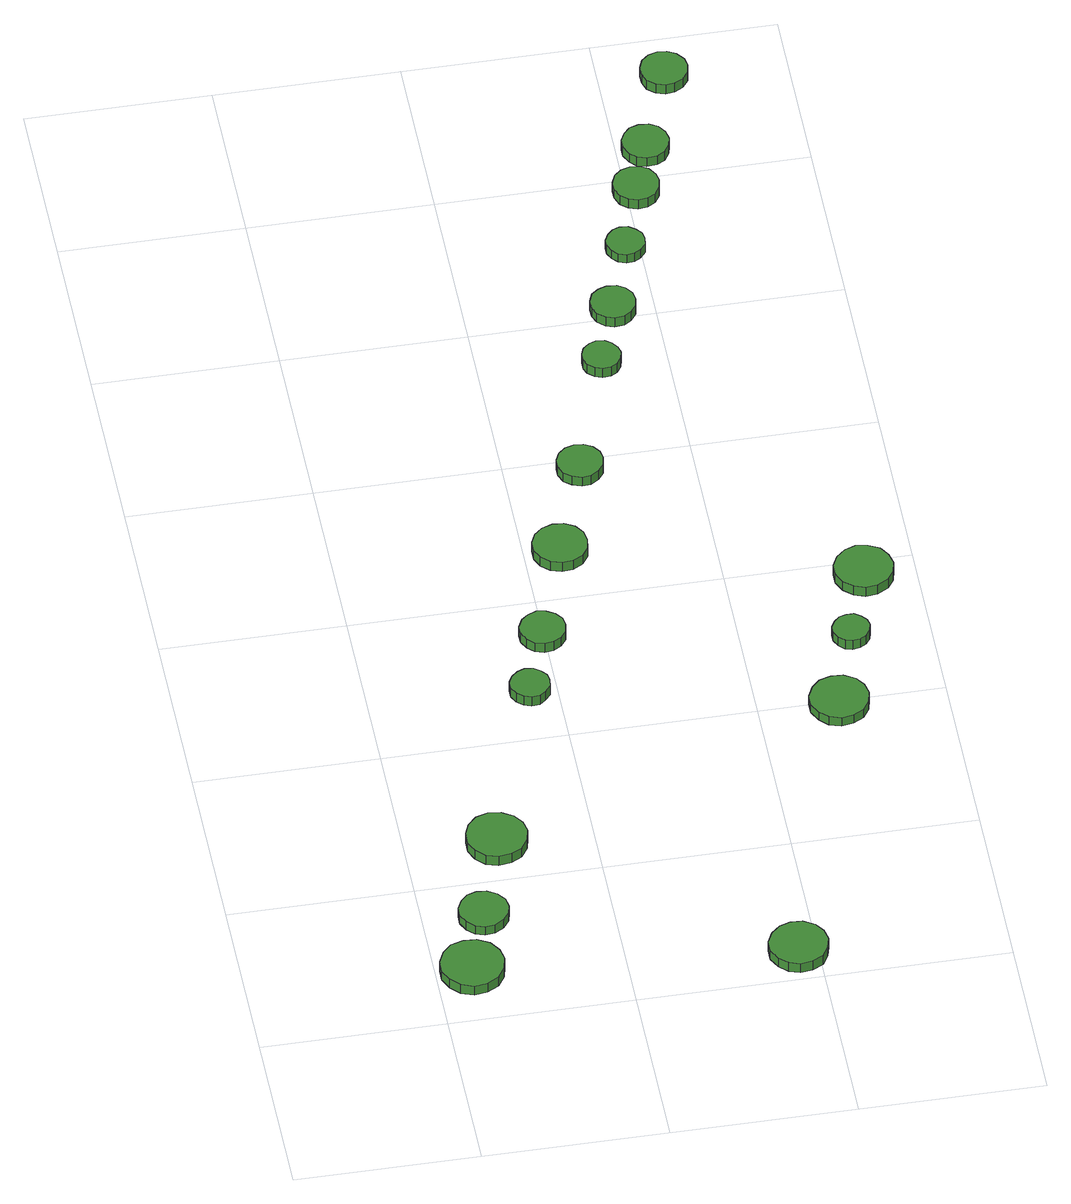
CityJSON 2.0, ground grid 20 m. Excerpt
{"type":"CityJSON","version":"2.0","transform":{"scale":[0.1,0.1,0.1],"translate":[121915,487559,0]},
"CityObjects":{
"tree1":{"type":"SolitaryVegetationObject","attributes":{"function":"something"},"geometry":[{"type":"MultiSurface","lod":"1","boundaries":[[[0,1,2,3,4,5,6,7,8,9,10,11,12,13,14]],[[15,16,17,18,19,20,21,22,23,24,25,26,27,28,29]],[[0,29,28,1]],[[1,28,27,2]],[[2,27,26,3]],[[3,26,25,4]],[[4,25,24,5]],[[5,24,23,6]],[[6,23,22,7]],[[7,22,21,8]],[[8,21,20,9]],[[9,20,19,10]],[[10,19,18,11]],[[11,18,17,12]],[[12,17,16,13]],[[13,16,15,14]],[[14,15,29,0]]]}]},
"tree2":{"type":"SolitaryVegetationObject","attributes":{"function":"something"},"geometry":[{"type":"MultiSurface","lod":"1","boundaries":[[[30,31,32,33,34,35,36,37,38,39,40,41,42,43,44]],[[45,46,47,48,49,50,51,52,53,54,55,56,57,58,59]],[[30,59,58,31]],[[31,58,57,32]],[[32,57,56,33]],[[33,56,55,34]],[[34,55,54,35]],[[35,54,53,36]],[[36,53,52,37]],[[37,52,51,38]],[[38,51,50,39]],[[39,50,49,40]],[[40,49,48,41]],[[41,48,47,42]],[[42,47,46,43]],[[43,46,45,44]],[[44,45,59,30]]]}]},
"tree3":{"type":"SolitaryVegetationObject","attributes":{"function":"something"},"geometry":[{"type":"MultiSurface","lod":"1","boundaries":[[[60,61,62,63,64,65,66,67,68,69,70,71,72,73,74]],[[75,76,77,78,79,80,81,82,83,84,85,86,87,88,89]],[[60,89,88,61]],[[61,88,87,62]],[[62,87,86,63]],[[63,86,85,64]],[[64,85,84,65]],[[65,84,83,66]],[[66,83,82,67]],[[67,82,81,68]],[[68,81,80,69]],[[69,80,79,70]],[[70,79,78,71]],[[71,78,77,72]],[[72,77,76,73]],[[73,76,75,74]],[[74,75,89,60]]]}]},
"tree4":{"type":"SolitaryVegetationObject","attributes":{"function":"something"},"geometry":[{"type":"MultiSurface","lod":"1","boundaries":[[[90,91,92,93,94,95,96,97,98,99,100,101,102,103,104]],[[105,106,107,108,109,110,111,112,113,114,115,116,117,118,119]],[[90,119,118,91]],[[91,118,117,92]],[[92,117,116,93]],[[93,116,115,94]],[[94,115,114,95]],[[95,114,113,96]],[[96,113,112,97]],[[97,112,111,98]],[[98,111,110,99]],[[99,110,109,100]],[[100,109,108,101]],[[101,108,107,102]],[[102,107,106,103]],[[103,106,105,104]],[[104,105,119,90]]]}]},
"tree5":{"type":"SolitaryVegetationObject","attributes":{"function":"something"},"geometry":[{"type":"MultiSurface","lod":"1","boundaries":[[[120,121,122,123,124,125,126,127,128,129,130,131,132,133,134]],[[135,136,137,138,139,140,141,142,143,144,145,146,147,148,149]],[[120,149,148,121]],[[121,148,147,122]],[[122,147,146,123]],[[123,146,145,124]],[[124,145,144,125]],[[125,144,143,126]],[[126,143,142,127]],[[127,142,141,128]],[[128,141,140,129]],[[129,140,139,130]],[[130,139,138,131]],[[131,138,137,132]],[[132,137,136,133]],[[133,136,135,134]],[[134,135,149,120]]]}]},
"tree6":{"type":"SolitaryVegetationObject","attributes":{"function":"something"},"geometry":[{"type":"MultiSurface","lod":"1","boundaries":[[[150,151,152,153,154,155,156,157,158,159,160,161,162,163,164]],[[165,166,167,168,169,170,171,172,173,174,175,176,177,178,179]],[[150,179,178,151]],[[151,178,177,152]],[[152,177,176,153]],[[153,176,175,154]],[[154,175,174,155]],[[155,174,173,156]],[[156,173,172,157]],[[157,172,171,158]],[[158,171,170,159]],[[159,170,169,160]],[[160,169,168,161]],[[161,168,167,162]],[[162,167,166,163]],[[163,166,165,164]],[[164,165,179,150]]]}]},
"tree7":{"type":"SolitaryVegetationObject","attributes":{"function":"something"},"geometry":[{"type":"MultiSurface","lod":"1","boundaries":[[[180,181,182,183,184,185,186,187,188,189,190,191,192,193,194]],[[195,196,197,198,199,200,201,202,203,204,205,206,207,208,209]],[[180,209,208,181]],[[181,208,207,182]],[[182,207,206,183]],[[183,206,205,184]],[[184,205,204,185]],[[185,204,203,186]],[[186,203,202,187]],[[187,202,201,188]],[[188,201,200,189]],[[189,200,199,190]],[[190,199,198,191]],[[191,198,197,192]],[[192,197,196,193]],[[193,196,195,194]],[[194,195,209,180]]]}]},
"tree8":{"type":"SolitaryVegetationObject","attributes":{"function":"something"},"geometry":[{"type":"MultiSurface","lod":"1","boundaries":[[[210,211,212,213,214,215,216,217,218,219,220,221,222,223,224]],[[225,226,227,228,229,230,231,232,233,234,235,236,237,238,239]],[[210,239,238,211]],[[211,238,237,212]],[[212,237,236,213]],[[213,236,235,214]],[[214,235,234,215]],[[215,234,233,216]],[[216,233,232,217]],[[217,232,231,218]],[[218,231,230,219]],[[219,230,229,220]],[[220,229,228,221]],[[221,228,227,222]],[[222,227,226,223]],[[223,226,225,224]],[[224,225,239,210]]]}]},
"tree9":{"type":"SolitaryVegetationObject","attributes":{"function":"something"},"geometry":[{"type":"MultiSurface","lod":"1","boundaries":[[[240,241,242,243,244,245,246,247,248,249,250,251,252,253,254]],[[255,256,257,258,259,260,261,262,263,264,265,266,267,268,269]],[[240,269,268,241]],[[241,268,267,242]],[[242,267,266,243]],[[243,266,265,244]],[[244,265,264,245]],[[245,264,263,246]],[[246,263,262,247]],[[247,262,261,248]],[[248,261,260,249]],[[249,260,259,250]],[[250,259,258,251]],[[251,258,257,252]],[[252,257,256,253]],[[253,256,255,254]],[[254,255,269,240]]]}]},
"tree10":{"type":"SolitaryVegetationObject","attributes":{"function":"something"},"geometry":[{"type":"MultiSurface","lod":"1","boundaries":[[[270,271,272,273,274,275,276,277,278,279,280,281,282,283,284]],[[285,286,287,288,289,290,291,292,293,294,295,296,297,298,299]],[[270,299,298,271]],[[271,298,297,272]],[[272,297,296,273]],[[273,296,295,274]],[[274,295,294,275]],[[275,294,293,276]],[[276,293,292,277]],[[277,292,291,278]],[[278,291,290,279]],[[279,290,289,280]],[[280,289,288,281]],[[281,288,287,282]],[[282,287,286,283]],[[283,286,285,284]],[[284,285,299,270]]]}]},
"tree11":{"type":"SolitaryVegetationObject","attributes":{"function":"something"},"geometry":[{"type":"MultiSurface","lod":"1","boundaries":[[[300,301,302,303,304,305,306,307,308,309,310,311,312,313,314]],[[315,316,317,318,319,320,321,322,323,324,325,326,327,328,329]],[[300,329,328,301]],[[301,328,327,302]],[[302,327,326,303]],[[303,326,325,304]],[[304,325,324,305]],[[305,324,323,306]],[[306,323,322,307]],[[307,322,321,308]],[[308,321,320,309]],[[309,320,319,310]],[[310,319,318,311]],[[311,318,317,312]],[[312,317,316,313]],[[313,316,315,314]],[[314,315,329,300]]]}]},
"tree12":{"type":"SolitaryVegetationObject","attributes":{"function":"something"},"geometry":[{"type":"MultiSurface","lod":"1","boundaries":[[[330,331,332,333,334,335,336,337,338,339,340,341,342,343,344]],[[345,346,347,348,349,350,351,352,353,354,355,356,357,358,359]],[[330,359,358,331]],[[331,358,357,332]],[[332,357,356,333]],[[333,356,355,334]],[[334,355,354,335]],[[335,354,353,336]],[[336,353,352,337]],[[337,352,351,338]],[[338,351,350,339]],[[339,350,349,340]],[[340,349,348,341]],[[341,348,347,342]],[[342,347,346,343]],[[343,346,345,344]],[[344,345,359,330]]]}]},
"tree13":{"type":"SolitaryVegetationObject","attributes":{"function":"something"},"geometry":[{"type":"MultiSurface","lod":"1","boundaries":[[[360,361,362,363,364,365,366,367,368,369,370,371,372,373,374]],[[375,376,377,378,379,380,381,382,383,384,385,386,387,388,389]],[[360,389,388,361]],[[361,388,387,362]],[[362,387,386,363]],[[363,386,385,364]],[[364,385,384,365]],[[365,384,383,366]],[[366,383,382,367]],[[367,382,381,368]],[[368,381,380,369]],[[369,380,379,370]],[[370,379,378,371]],[[371,378,377,372]],[[372,377,376,373]],[[373,376,375,374]],[[374,375,389,360]]]}]},
"tree14":{"type":"SolitaryVegetationObject","attributes":{"function":"something"},"geometry":[{"type":"MultiSurface","lod":"1","boundaries":[[[390,391,392,393,394,395,396,397,398,399,400,401,402,403,404]],[[405,406,407,408,409,410,411,412,413,414,415,416,417,418,419]],[[390,419,418,391]],[[391,418,417,392]],[[392,417,416,393]],[[393,416,415,394]],[[394,415,414,395]],[[395,414,413,396]],[[396,413,412,397]],[[397,412,411,398]],[[398,411,410,399]],[[399,410,409,400]],[[400,409,408,401]],[[401,408,407,402]],[[402,407,406,403]],[[403,406,405,404]],[[404,405,419,390]]]}]},
"tree15":{"type":"SolitaryVegetationObject","attributes":{"function":"something"},"geometry":[{"type":"MultiSurface","lod":"1","boundaries":[[[420,421,422,423,424,425,426,427,428,429,430,431,432,433,434]],[[435,436,437,438,439,440,441,442,443,444,445,446,447,448,449]],[[420,449,448,421]],[[421,448,447,422]],[[422,447,446,423]],[[423,446,445,424]],[[424,445,444,425]],[[425,444,443,426]],[[426,443,442,427]],[[427,442,441,428]],[[428,441,440,429]],[[429,440,439,430]],[[430,439,438,431]],[[431,438,437,432]],[[432,437,436,433]],[[433,436,435,434]],[[434,435,449,420]]]}]},
"tree16":{"type":"SolitaryVegetationObject","attributes":{"function":"something"},"geometry":[{"type":"MultiSurface","lod":"1","boundaries":[[[450,451,452,453,454,455,456,457,458,459,460,461,462,463,464]],[[465,466,467,468,469,470,471,472,473,474,475,476,477,478,479]],[[450,479,478,451]],[[451,478,477,452]],[[452,477,476,453]],[[453,476,475,454]],[[454,475,474,455]],[[455,474,473,456]],[[456,473,472,457]],[[457,472,471,458]],[[458,471,470,459]],[[459,470,469,460]],[[460,469,468,461]],[[461,468,467,462]],[[462,467,466,463]],[[463,466,465,464]],[[464,465,479,450]]]}]},
"tree17":{"type":"SolitaryVegetationObject","attributes":{"function":"something"},"geometry":[{"type":"MultiSurface","lod":"1","boundaries":[[[480,481,482,483,484,485,486,487,488,489,490,491,492,493,494]],[[495,496,497,498,499,500,501,502,503,504,505,506,507,508,509]],[[480,509,508,481]],[[481,508,507,482]],[[482,507,506,483]],[[483,506,505,484]],[[484,505,504,485]],[[485,504,503,486]],[[486,503,502,487]],[[487,502,501,488]],[[488,501,500,489]],[[489,500,499,490]],[[490,499,498,491]],[[491,498,497,492]],[[492,497,496,493]],[[493,496,495,494]],[[494,495,509,480]]]}]}
},
"vertices":[
[73,71,16],[70,85,16],[62,97,16],[49,104,16],[35,105,16],[21,101,16],[11,91,16],[5,78,16],[5,64,16],[11,51,16],[21,41,16],[35,36,16],[49,38,16],[62,45,16],[70,57,16],[70,57,3],[62,45,3],[49,38,3],[35,36,3],[21,41,3],[11,51,3],[5,64,3],[5,78,3],[11,91,3],[21,101,3],[35,105,3],[49,104,3],[62,97,3],[70,85,3],[73,71,3],
[91,147,16],[89,158,16],[82,167,16],[72,173,16],[61,174,16],[51,171,16],[43,163,16],[38,153,16],[38,142,16],[43,132,16],[51,124,16],[61,121,16],[72,122,16],[82,128,16],[89,137,16],[89,137,4],[82,128,4],[72,122,4],[61,121,4],[51,124,4],[43,132,4],[38,142,4],[38,153,4],[43,163,4],[51,171,4],[61,174,4],[72,173,4],[82,167,4],[89,158,4],[91,147,4],
[130,253,17],[127,266,17],[119,277,17],[107,284,17],[93,286,17],[80,282,17],[70,272,17],[65,260,17],[65,246,17],[70,234,17],[80,224,17],[93,220,17],[107,222,17],[119,228,17],[127,240,17],[127,240,4],[119,228,4],[107,222,4],[93,220,4],[80,224,4],[70,234,4],[65,246,4],[65,260,4],[70,272,4],[80,282,4],[93,286,4],[107,284,4],[119,277,4],[127,266,4],[130,253,4],
[192,471,15],[191,479,15],[185,486,15],[178,491,15],[169,492,15],[161,489,15],[154,483,15],[150,475,15],[150,466,15],[154,458,15],[161,452,15],[169,449,15],[178,450,15],[185,455,15],[191,462,15],[191,462,2],[185,455,2],[178,450,2],[169,449,2],[161,452,2],[154,458,2],[150,466,2],[150,475,2],[154,483,2],[161,489,2],[169,492,2],[178,491,2],[185,486,2],[191,479,2],[192,471,2],
[223,548,16],[221,558,16],[215,566,16],[206,571,16],[196,573,16],[186,569,16],[179,563,16],[174,553,16],[174,543,16],[179,534,16],[186,527,16],[196,524,16],[206,525,16],[215,530,16],[221,538,16],[221,538,3],[215,530,3],[206,525,3],[196,524,3],[186,527,3],[179,534,3],[174,543,3],[174,553,3],[179,563,3],[186,569,3],[196,573,3],[206,571,3],[215,566,3],[221,558,3],[223,548,3],
[411,41,16],[408,54,16],[401,64,16],[389,71,16],[376,72,16],[364,68,16],[354,59,16],[348,47,16],[348,34,16],[354,22,16],[364,13,16],[376,9,16],[389,11,16],[401,17,16],[408,28,16],[408,28,3],[401,17,3],[389,11,3],[376,9,3],[364,13,3],[354,22,3],[348,34,3],[348,47,3],[354,59,3],[364,68,3],[376,72,3],[389,71,3],[401,64,3],[408,54,3],[411,41,3],
[267,667,17],[265,679,17],[258,689,17],[247,695,17],[235,696,17],[223,692,17],[214,684,17],[209,673,17],[209,661,17],[214,650,17],[223,642,17],[235,638,17],[247,639,17],[258,645,17],[265,655,17],[265,655,4],[258,645,4],[247,639,4],[235,638,4],[223,642,4],[214,650,4],[209,661,4],[209,673,4],[214,684,4],[223,692,4],[235,696,4],[247,695,4],[258,689,4],[265,679,4],[267,667,4],
[305,785,16],[303,795,16],[297,803,16],[288,808,16],[278,809,16],[268,806,16],[260,799,16],[256,790,16],[256,780,16],[260,770,16],[268,764,16],[278,760,16],[288,761,16],[297,767,16],[303,775,16],[303,775,3],[297,767,3],[288,761,3],[278,760,3],[268,764,3],[260,770,3],[256,780,3],[256,790,3],[260,799,3],[268,806,3],[278,809,3],[288,808,3],[297,803,3],[303,795,3],[305,785,3],
[517,393,16],[514,406,16],[507,416,16],[495,423,16],[482,424,16],[469,420,16],[460,411,16],[454,399,16],[454,386,16],[460,374,16],[469,365,16],[482,361,16],[495,363,16],[507,369,16],[514,380,16],[514,380,4],[507,369,4],[495,363,4],[482,361,4],[469,365,4],[460,374,4],[454,386,4],[454,399,4],[460,411,4],[469,420,4],[482,424,4],[495,423,4],[507,416,4],[514,406,4],[517,393,4],
[351,937,15],[349,945,15],[344,952,15],[337,957,15],[328,958,15],[320,955,15],[313,949,15],[310,941,15],[310,932,15],[313,925,15],[320,919,15],[328,916,15],[337,917,15],[344,921,15],[349,928,15],[349,928,2],[344,921,2],[337,917,2],[328,916,2],[320,919,2],[313,925,2],[310,932,2],[310,941,2],[313,949,2],[320,955,2],[328,958,2],[337,957,2],[344,952,2],[349,945,2],[351,937,2],
[380,1011,16],[378,1021,16],[372,1029,16],[364,1034,16],[353,1035,16],[344,1032,16],[336,1026,16],[332,1016,16],[332,1006,16],[336,997,16],[344,990,16],[353,987,16],[364,988,16],[372,993,16],[378,1001,16],[378,1001,3],[372,993,3],[364,988,3],[353,987,3],[344,990,3],[336,997,3],[332,1006,3],[332,1016,3],[336,1026,3],[344,1032,3],[353,1035,3],[364,1034,3],[372,1029,3],[378,1021,3],[380,1011,3],
[536,493,15],[534,501,15],[529,507,15],[522,512,15],[514,512,15],[506,510,15],[500,504,15],[496,497,15],[496,489,15],[500,481,15],[506,475,15],[514,473,15],[522,474,15],[529,478,15],[534,485,15],[534,485,2],[529,478,2],[522,474,2],[514,473,2],[506,475,2],[500,481,2],[496,489,2],[496,497,2],[500,504,2],[506,510,2],[514,512,2],[522,512,2],[529,507,2],[534,501,2],[536,493,2],
[405,1099,15],[404,1107,15],[398,1114,15],[391,1119,15],[382,1120,15],[374,1117,15],[368,1111,15],[364,1103,15],[364,1095,15],[368,1087,15],[374,1081,15],[382,1078,15],[391,1079,15],[398,1083,15],[404,1090,15],[404,1090,3],[398,1083,3],[391,1079,3],[382,1078,3],[374,1081,3],[368,1087,3],[364,1095,3],[364,1103,3],[368,1111,3],[374,1117,3],[382,1120,3],[391,1119,3],[398,1114,3],[404,1107,3],[405,1099,3],
[576,578,16],[573,591,16],[566,602,16],[554,608,16],[541,610,16],[529,606,16],[519,597,16],[513,585,16],[513,572,16],[519,560,16],[529,551,16],[541,547,16],[554,548,16],[566,555,16],[573,565,16],[573,565,3],[566,555,3],[554,548,3],[541,547,3],[529,551,3],[519,560,3],[513,572,3],[513,585,3],[519,597,3],[529,606,3],[541,610,3],[554,608,3],[566,602,3],[573,591,3],[576,578,3],
[435,1179,17],[433,1189,17],[427,1198,17],[418,1203,17],[408,1204,17],[398,1201,17],[390,1194,17],[386,1184,17],[386,1174,17],[390,1164,17],[398,1157,17],[408,1154,17],[418,1155,17],[427,1160,17],[433,1169,17],[433,1169,4],[427,1160,4],[418,1155,4],[408,1154,4],[398,1157,4],[390,1164,4],[386,1174,4],[386,1184,4],[390,1194,4],[398,1201,4],[408,1204,4],[418,1203,4],[427,1198,4],[433,1189,4],[435,1179,4],
[456,1240,16],[454,1250,16],[448,1259,16],[439,1264,16],[428,1265,16],[418,1262,16],[411,1255,16],[406,1245,16],[406,1235,16],[411,1225,16],[418,1218,16],[428,1215,16],[439,1216,16],[448,1221,16],[454,1230,16],[454,1230,3],[448,1221,3],[439,1216,3],[428,1215,3],[418,1218,3],[411,1225,3],[406,1235,3],[406,1245,3],[411,1255,3],[418,1262,3],[428,1265,3],[439,1264,3],[448,1259,3],[454,1250,3],[456,1240,3],
[494,1341,18],[492,1351,18],[485,1360,18],[476,1365,18],[466,1366,18],[456,1363,18],[448,1356,18],[444,1346,18],[444,1336,18],[448,1326,18],[456,1319,18],[466,1316,18],[476,1317,18],[485,1322,18],[492,1331,18],[492,1331,5],[485,1322,5],[476,1317,5],[466,1316,5],[456,1319,5],[448,1326,5],[444,1336,5],[444,1346,5],[448,1356,5],[456,1363,5],[466,1366,5],[476,1365,5],[485,1360,5],[492,1351,5],[494,1341,5]
]}
